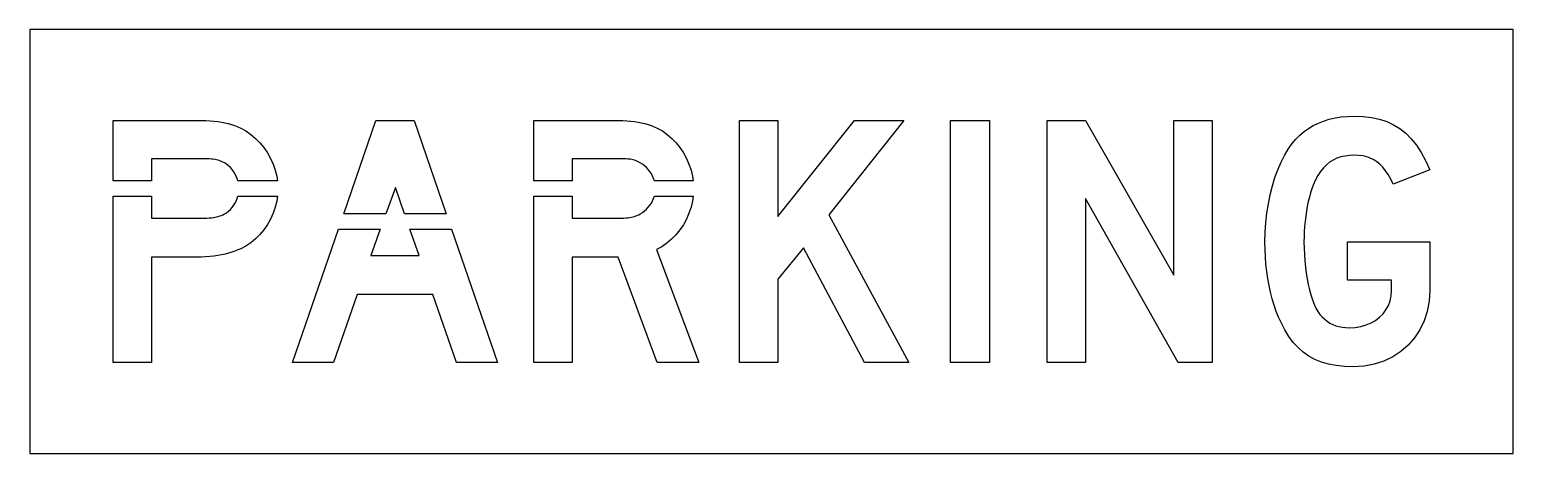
# Model space of a CAD drawing. Extents: x 0 to 49, y 0 to 14.
import ezdxf

# ---------------------------------------------------------------- set-up
doc = ezdxf.new("R2010")
doc.units = 0
doc.layers.add('CUT', color=7, linetype='Continuous')
doc.layers.add('OUTSIDE', color=1, linetype='Continuous')

msp = doc.modelspace()

# ---------------------------------------------------------------- linework, layer by layer
at = {"layer": 'CUT'}
for points in [[(6.6852, 9.3784), (6.63, 9.4416), (6.5692, 9.4992), (6.5052, 9.5512), (6.4364, 9.5968), (6.382, 9.6232), (6.33, 9.6456), (6.2788, 9.6656), (6.2276, 9.6824), (6.1756, 9.6968), (6.1212, 9.7088), (6.0628, 9.7184), (6.0004, 9.7256), (5.9316, 9.7304), (5.8556, 9.7344), (5.7724, 9.736), (5.6788, 9.7368), (4.0228, 9.7368), (4.0228, 9.0054), (2.7596, 9.0054), (2.7596, 11), (5.5108, 11), (5.6676, 10.9984), (5.8156, 10.9952), (5.9556, 10.988), (6.0884, 10.9784), (6.2148, 10.9648), (6.3348, 10.9472), (6.45, 10.9256), (6.5604, 10.9), (6.6668, 10.8696), (6.77, 10.8344), (6.8708, 10.7936), (6.97, 10.7472), (7.142, 10.6528), (7.3052, 10.5392), (7.4588, 10.408), (7.602, 10.2616), (7.7332, 10.1016), (7.8508, 9.9296), (7.954, 9.748), (8.0412, 9.5584), (8.1108, 9.3616), (8.1628, 9.1616), (8.1868, 9.0054), (6.8783, 9.0054), (6.8524, 9.0848), (6.8196, 9.1632), (6.7804, 9.2384), (6.7356, 9.3104)], [(11.4332, 11), (12.6964, 11), (13.7588, 7.9106), (12.3841, 7.9106), (12.0788, 8.7824), (11.7629, 7.9106), (10.3711, 7.9106)], [(20.4316, 9.3784), (20.3724, 9.4416), (20.3084, 9.4992), (20.238, 9.5512), (20.1636, 9.5968), (20.1156, 9.6232), (20.0708, 9.6456), (20.026, 9.6656), (19.9804, 9.6824), (19.9332, 9.6968), (19.8828, 9.7088), (19.8276, 9.7184), (19.7668, 9.7256), (19.698, 9.7304), (19.6204, 9.7344), (19.5324, 9.736), (19.434, 9.7368), (17.918, 9.7368), (17.918, 9.0054), (16.6548, 9.0054), (16.6548, 11), (19.2932, 11), (19.4436, 10.9984), (19.5868, 10.9952), (19.722, 10.988), (19.8516, 10.9784), (19.9748, 10.9648), (20.0932, 10.9472), (20.2068, 10.9256), (20.3164, 10.9), (20.422, 10.8696), (20.5252, 10.8344), (20.626, 10.7936), (20.7252, 10.7472), (20.8964, 10.6528), (21.058, 10.5392), (21.21, 10.408), (21.35, 10.2616), (21.4772, 10.1016), (21.5916, 9.9296), (21.6908, 9.748), (21.7748, 9.5584), (21.842, 9.3616), (21.8916, 9.1616), (21.915, 9.0054), (20.6327, 9.0054), (20.6068, 9.0848), (20.5724, 9.1632), (20.5316, 9.2384), (20.4852, 9.3104)], [(23.4476, 3), (23.4476, 11), (24.7108, 11), (24.7108, 7.828), (27.2372, 11), (28.8652, 11), (26.3948, 7.884), (29.0332, 3), (27.574, 3), (25.5532, 6.7896), (24.7108, 5.7512), (24.7108, 3)], [(30.4092, 3), (30.4092, 11), (31.7004, 11), (31.7004, 3)], [(33.6092, 3), (33.6092, 11), (34.8724, 11), (37.7916, 5.8912), (37.7916, 11), (39.0548, 11), (39.0548, 3), (37.9316, 3), (34.8724, 8.4176), (34.8724, 3)], [(45.91, 4.0824), (45.734, 3.8152), (45.5252, 3.5752), (45.286, 3.3664), (45.018, 3.1904), (44.7252, 3.0488), (44.4084, 2.9456), (44.0708, 2.8816), (43.7148, 2.86), (43.4228, 2.8688), (43.1516, 2.8976), (42.8996, 2.9456), (42.6652, 3.0136), (42.4484, 3.1016), (42.2476, 3.2104), (42.062, 3.3408), (41.8908, 3.492), (41.7332, 3.6648), (41.5868, 3.86), (41.4524, 4.0784), (41.3284, 4.3192), (41.2476, 4.5008), (41.1724, 4.692), (41.1028, 4.8936), (41.0404, 5.104), (40.9844, 5.3224), (40.9356, 5.5472), (40.8932, 5.7784), (40.8588, 6.0136), (40.8308, 6.2536), (40.8116, 6.496), (40.7996, 6.7408), (40.7948, 6.9856), (40.8028, 7.308), (40.8244, 7.6264), (40.8604, 7.9408), (40.9092, 8.248), (40.9708, 8.5464), (41.0444, 8.8352), (41.1284, 9.1112), (41.2236, 9.3728), (41.3284, 9.6192), (41.442, 9.8472), (41.5636, 10.0552), (41.6932, 10.2424), (41.8172, 10.384), (41.9484, 10.5136), (42.0884, 10.6312), (42.2372, 10.7368), (42.394, 10.8304), (42.5604, 10.912), (42.7348, 10.9816), (42.918, 11.0384), (43.1108, 11.0832), (43.3116, 11.1144), (43.5228, 11.1336), (43.7428, 11.14), (44.0412, 11.1296), (44.3196, 11.0968), (44.5788, 11.0416), (44.8204, 10.9624), (45.0452, 10.8592), (45.2548, 10.7296), (45.4492, 10.5744), (45.6308, 10.392), (45.7988, 10.1808), (45.9564, 9.9416), (46.1028, 9.672), (46.2404, 9.372), (45.034, 8.8944), (44.9492, 9.0608), (44.8644, 9.2088), (44.7764, 9.34), (44.6868, 9.4544), (44.5924, 9.552), (44.4932, 9.6352), (44.3884, 9.7032), (44.2772, 9.7576), (44.1572, 9.7984), (44.0292, 9.8272), (43.8916, 9.844), (43.7428, 9.8488), (43.586, 9.8432), (43.438, 9.8248), (43.2988, 9.7944), (43.1684, 9.7504), (43.046, 9.6928), (42.9324, 9.6208), (42.8252, 9.5344), (42.726, 9.4336), (42.6332, 9.316), (42.5476, 9.1832), (42.4684, 9.0336), (42.3948, 8.8664), (42.3476, 8.7424), (42.3044, 8.6088), (42.2644, 8.4664), (42.2276, 8.3168), (42.1956, 8.1608), (42.1668, 8), (42.1428, 7.8352), (42.1228, 7.6672), (42.1068, 7.4968), (42.0956, 7.3264), (42.0884, 7.1552), (42.086, 6.9856), (42.0892, 6.776), (42.098, 6.5664), (42.1124, 6.36), (42.1324, 6.156), (42.1572, 5.9576), (42.1884, 5.7648), (42.2244, 5.5792), (42.2652, 5.4016), (42.3116, 5.2336), (42.3628, 5.076), (42.4188, 4.9296), (42.4796, 4.7968), (42.5452, 4.6896), (42.6148, 4.5928), (42.69, 4.5064), (42.7692, 4.4296), (42.854, 4.3624), (42.9428, 4.3056), (43.0364, 4.2576), (43.134, 4.2184), (43.2372, 4.1888), (43.3452, 4.1672), (43.4572, 4.1552), (43.574, 4.1512), (43.7724, 4.1616), (43.9604, 4.192), (44.1372, 4.2416), (44.2996, 4.3088), (44.4484, 4.3936), (44.5812, 4.4944), (44.6972, 4.6112), (44.7948, 4.7416), (44.8724, 4.8848), (44.93, 5.0408), (44.9652, 5.208), (44.978, 5.3856), (44.978, 5.7232), (43.518, 5.7232), (43.518, 6.9856), (46.2404, 6.9856), (46.2404, 5.3856), (46.2188, 5.0296), (46.1548, 4.692), (46.0516, 4.3752)], [(7.7332, 7.3864), (7.602, 7.228), (7.4588, 7.0848), (7.3052, 6.9576), (7.142, 6.8496), (6.97, 6.7616), (6.8764, 6.7208), (6.778, 6.6824), (6.6748, 6.6464), (6.5668, 6.6136), (6.4532, 6.584), (6.3348, 6.5576), (6.2116, 6.5352), (6.082, 6.516), (5.9476, 6.5008), (5.8076, 6.4896), (5.662, 6.4832), (5.5108, 6.4808), (4.0228, 6.4808), (4.0228, 3), (2.7596, 3), (2.7596, 8.5034), (4.0228, 8.5034), (4.0228, 7.772), (5.6788, 7.772), (5.7724, 7.7728), (5.8556, 7.7744), (5.9316, 7.7784), (6.0004, 7.7832), (6.0628, 7.7904), (6.1212, 7.8), (6.1756, 7.812), (6.2276, 7.8256), (6.2788, 7.8432), (6.33, 7.8632), (6.382, 7.8856), (6.4364, 7.912), (6.5052, 7.952), (6.5692, 8), (6.63, 8.056), (6.6852, 8.1184), (6.7356, 8.1864), (6.7804, 8.26), (6.8196, 8.3368), (6.8524, 8.4176), (6.8788, 8.5008), (6.8794, 8.5034), (8.1879, 8.5034), (8.1628, 8.336), (8.1108, 8.1312), (8.0412, 7.932), (7.954, 7.74), (7.8508, 7.5576)], [(17.918, 8.5034), (17.918, 7.772), (19.434, 7.772), (19.5268, 7.7728), (19.6108, 7.7744), (19.686, 7.7784), (19.754, 7.7832), (19.8156, 7.7904), (19.8724, 7.8), (19.9252, 7.812), (19.974, 7.8256), (20.022, 7.8432), (20.0684, 7.8632), (20.1156, 7.8856), (20.1636, 7.912), (20.238, 7.9576), (20.3084, 8.0096), (20.3724, 8.0672), (20.4316, 8.1304), (20.4852, 8.1984), (20.5316, 8.2704), (20.5724, 8.3456), (20.6068, 8.424), (20.633, 8.5034), (21.9159, 8.5034), (21.8908, 8.336), (21.842, 8.1304), (21.774, 7.9312), (21.6892, 7.7384), (21.5884, 7.5544), (21.4716, 7.3808), (21.3412, 7.22), (21.198, 7.0728), (21.042, 6.9416), (20.8748, 6.828), (20.6972, 6.7336), (22.1004, 3), (20.7252, 3), (19.434, 6.4808), (17.918, 6.4808), (17.918, 3), (16.6548, 3), (16.6548, 8.5034)], [(11.5811, 7.4086), (11.2652, 6.5368), (12.8652, 6.5368), (12.5599, 7.4086), (13.9315, 7.4086), (15.4476, 3), (14.1004, 3), (13.314, 5.2456), (10.8156, 5.2456), (10.03, 3), (8.6828, 3), (10.1985, 7.4086)]]:
    msp.add_lwpolyline(points, close=True, dxfattribs=at)
at = {"layer": 'OUTSIDE'}
msp.add_lwpolyline([(0, 0), (49, 0), (49, 14), (0, 14)], close=True, dxfattribs=at)

doc.saveas('drawing.dxf')
